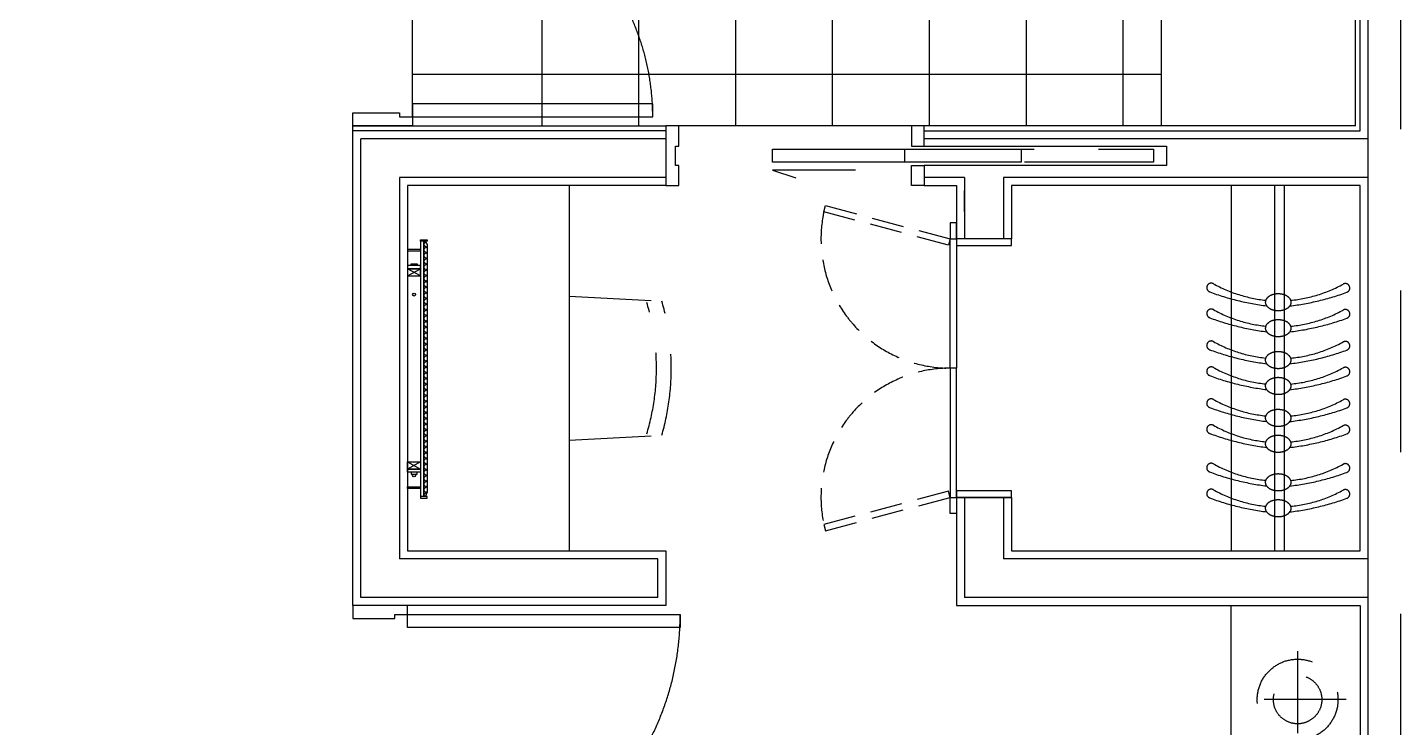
# Model space of a CAD drawing. Header units: millimetres. Extents: x 10000 to 302800, y 6800 to 229018.
# Drawn here: x 205526 to 209778, y 136484 to 138651 of the extents above; entities that cross this region are included whole.
import ezdxf

# ---------------------------------------------------------------- set-up
doc = ezdxf.new("R2010")
doc.units = ezdxf.units.MM
doc.header["$LTSCALE"] = 400
doc.header["$MEASUREMENT"] = 0
for name, pattern in [('X-GRID_5~ROOF$0$CENTER2', [1.125, 0.75, -0.125, 0.125, -0.125]), ('X-ROOM TYPE-SR-1.3+1.7Bay$0$CONTINOUS', [0]), ('X-ROOM TYPE-SR-1.3+1.7Bay$0$HID', [1.5, 1, -0.5]), ('X-ROOM TYPE-SR-1.3+1.7Bay$0$HIDDEN', [0.375, 0.25, -0.125]), ('X-ROOM TYPE-SR-1.3+1.7Bay$0$X-ROOM TYPE-SR-1.3+1.7Bay$0$HIDDEN2', [4.7625, 3.175, -1.5875]), ('X-ROOM TYPE-SR-1.3+1.7Bay$0$X-ROOM TYPE-SR-2bay_1$0$PHANTOM2', [1.25, 0.625, -0.125, 0.125, -0.125, 0.125, -0.125]), ('X-ROOM TYPE-SR-1.3+1.7Bay$0$X-ROOM TYPE-SR-3Bay$0$X-ROOM TYPE-SR-3Bay$0$HIDDEN2', [4.7625, 3.175, -1.5875])]:
    doc.linetypes.add(name, pattern=pattern)
doc.layers.get('0').update_dxf_attribs({"linetype": 'CONTINUOUS'})
for name, color, linetype in [('A-DIM1', 7, 'CONTINUOUS'), ('X-EXT_8F$0$A-254', 254, 'CONTINUOUS'), ('X-GRID_5~ROOF$0$A-CEN1', 1, 'X-GRID_5~ROOF$0$CENTER2'), ('X-ROOM TYPE-SR-1.3+1.7Bay$0$.WA_BUILT-IN LOW', 252, 'CONTINUOUS'), ('X-ROOM TYPE-SR-1.3+1.7Bay$0$.WA_Built-in mirror', 252, 'CONTINUOUS'), ('X-ROOM TYPE-SR-1.3+1.7Bay$0$.WA_Built-in_Lower', 252, 'CONTINUOUS'), ('X-ROOM TYPE-SR-1.3+1.7Bay$0$.WA_Door Swing', 252, 'CONTINUOUS'), ('X-ROOM TYPE-SR-1.3+1.7Bay$0$.WA_Floor-Fin', 252, 'CONTINUOUS'), ('X-ROOM TYPE-SR-1.3+1.7Bay$0$.WA_FP_Furn', 252, 'X-ROOM TYPE-SR-1.3+1.7Bay$0$CONTINOUS'), ('X-ROOM TYPE-SR-1.3+1.7Bay$0$.WA_METAL', 252, 'CONTINUOUS'), ('X-ROOM TYPE-SR-1.3+1.7Bay$0$.WA_Plaster', 252, 'CONTINUOUS'), ('X-ROOM TYPE-SR-1.3+1.7Bay$0$.WA_Wall-Fin', 252, 'CONTINUOUS'), ('X-ROOM TYPE-SR-1.3+1.7Bay$0$.WA_Wall-Finish', 252, 'CONTINUOUS'), ('X-ROOM TYPE-SR-1.3+1.7Bay$0$A-WALD', 7, 'CONTINUOUS'), ('X-ROOM TYPE-SR-1.3+1.7Bay$0$X-ROOM TYPE-SR-1.3+1.7Bay$0$__Door-bomba', 252, 'CONTINUOUS'), ('X-ROOM TYPE-SR-1.3+1.7Bay$0$X-ROOM TYPE-SR-1.3+1.7Bay$0$ID_FP-FURN LOOSE', 252, 'CONTINUOUS'), ('X-ROOM TYPE-SR-1.3+1.7Bay$0$X-ROOM TYPE-SR-2bay_1$0$__Door-bomba', 252, 'CONTINUOUS'), ('X-ROOM TYPE-SR-1.3+1.7Bay$0$X-ROOM TYPE-SR-2bay_1$0$X-ROOM TYPE-SR-1.3+1.7Bay$0$__Door-bomba', 252, 'CONTINUOUS'), ('X-ROOM TYPE-SR-1.3+1.7Bay$0$X-ROOM TYPE-SR-3Bay$0$ID_FP-FURN LOOSE', 252, 'CONTINUOUS')]:
    doc.layers.add(name, color=color, linetype=linetype)

# ---------------------------------------------------------------- blocks, each defined once
blk = doc.blocks.new('X-EXT_8F')
at = {"layer": 'X-EXT_8F$0$A-254'}
h = blk.add_hatch(dxfattribs=at)
h.set_pattern_fill('LINE', color=252, scale=100, angle=90)
h.set_pattern_definition([(90, (0, 0), (-317.5, 2e-14), [])])
edge = h.paths.add_edge_path()
edge.add_line((214444.8, 68021.2), (188877.6, 70521.2))
edge.add_line((188877.6, 70521.2), (174255.5, 70521.2))
edge.add_arc((174255.5, 68371.2), 2150, 90, 167)
edge.add_line((172160.6, 68854.9), (172053.9, 68392.8))
edge.add_arc((174148.8, 67909.2), 2150, 167, 180)
edge.add_line((171998.8, 67909.2), (171998.8, 38021.2))
edge.add_arc((174148.8, 38021.2), 2150, 180, 270)
edge.add_line((174148.8, 35871.2), (195098.8, 35871.2))
edge.add_line((195098.8, 35871.2), (195098.8, 36521.2))
edge.add_line((195098.8, 36521.2), (174648.8, 36521.2))
edge.add_arc((174648.8, 38021.2), 1500, 180, 270, ccw=False)
edge.add_line((173148.8, 38021.2), (173148.8, 67371.2))
edge.add_arc((174648.8, 67371.2), 1500, 90, 180, ccw=False)
edge.add_line((174648.8, 68871.2), (187974.8, 68871.2))
edge.add_line((187974.8, 68871.2), (202089.9, 68021.2))
edge.add_line((202089.9, 68021.2), (214444.8, 68021.2))
blk = doc.blocks.new('X-GRID_5~ROOF')
at = {"layer": 'X-GRID_5~ROOF$0$A-CEN1', "ltscale": 10}
blk.add_line((204998.8, 81871.2), (204998.8, 33068.4), dxfattribs=at)
blk = doc.blocks.new('X-ROOM TYPE-SR-1.3+1.7Bay$0$DOOR-800(WET)')
at = {"color": 8, "linetype": 'X-ROOM TYPE-SR-1.3+1.7Bay$0$X-ROOM TYPE-SR-2bay_1$0$PHANTOM2', "ltscale": 200}
blk.add_arc((-92.5, -28), 744, 180, 270, dxfattribs=at)
at = {"layer": 'X-ROOM TYPE-SR-1.3+1.7Bay$0$.WA_Floor-Fin'}
blk.add_line((-92.5, -28), (-92.5, -772), dxfattribs=at)
at = {"layer": 'X-ROOM TYPE-SR-1.3+1.7Bay$0$X-ROOM TYPE-SR-2bay_1$0$__Door-bomba'}
for points in [[(92.5, 0), (92.5, -40), (-52.5, -40), (-52.5, -28), (-92.5, -28), (-92.5, 0)], [(-92.5, -28), (-836.5, -28), (-836.5, -68), (-92.5, -68)], [(92.5, -800), (92.5, -760), (-52.5, -760), (-52.5, -772), (-92.5, -772), (-92.5, -800)]]:
    blk.add_lwpolyline(points, close=True, dxfattribs=at)
blk = doc.blocks.new('X-ROOM TYPE-SR-1.3+1.7Bay$0$DOOR-900')
at = {"color": 8, "linetype": 'X-ROOM TYPE-SR-1.3+1.7Bay$0$X-ROOM TYPE-SR-2bay_1$0$PHANTOM2', "ltscale": 200}
blk.add_arc((-28, -85), 844, 180, 270, dxfattribs=at)
at = {"layer": 'X-ROOM TYPE-SR-1.3+1.7Bay$0$X-ROOM TYPE-SR-2bay_1$0$__Door-bomba'}
for points in [[(-900, 85), (-860, 85), (-860, -45), (-872, -45), (-872, -85), (-900, -85)], [(0, 85), (-40, 85), (-40, -45), (-28, -45), (-28, -85), (0, -85)], [(-28, -85), (-28, -929), (-68, -929), (-68, -85)]]:
    blk.add_lwpolyline(points, close=True, dxfattribs=at)
blk = doc.blocks.new('X-ROOM TYPE-SR-1.3+1.7Bay')
at = {"layer": 'X-ROOM TYPE-SR-1.3+1.7Bay$0$.WA_BUILT-IN LOW'}
h = blk.add_hatch(dxfattribs=at)
h.set_pattern_fill('NET', color=256, scale=100, angle=45, style=0)
h.set_pattern_definition([(45, (271421.036, 103629.113), (-8.8388348, 8.8388348), []), (135, (271421.036, 103629.113), (-8.8388348, -8.8388348), [])])
h.paths.add_polyline_path([(208023.8, 62807), (208023.8, 62018.5), (208018.5, 62018.5), (208013.8, 62029.2), (208013.8, 62795.5), (208018.5, 62807)])
at = {"color": 8, "linetype": 'X-ROOM TYPE-SR-1.3+1.7Bay$0$HID'}
blk.add_lwpolyline([(205763.8, 61773.7), (206533.8, 61773.7), (206533.8, 61733.7), (205763.8, 61733.7)], close=True, dxfattribs=at)
at = {"layer": 'X-ROOM TYPE-SR-1.3+1.7Bay$0$.WA_BUILT-IN LOW', "linetype": 'X-ROOM TYPE-SR-1.3+1.7Bay$0$HIDDEN', "ltscale": 100}
for p, q in [((205358.8, 61846.2), (205358.8, 62976.2)), ((205388.8, 61846.2), (205388.8, 62976.2))]:
    blk.add_line(p, q, dxfattribs=at)
at = {"layer": 'X-ROOM TYPE-SR-1.3+1.7Bay$0$.WA_BUILT-IN LOW'}
for p, q in [((208013.8, 62027.3), (208013.8, 62795.5)), ((208023.8, 62018.5), (208023.8, 62807)), ((208073.8, 62701), (208033.8, 62723.5)), ((208033.8, 62701), (208073.8, 62723.5)), ((208073.8, 62125.9), (208033.8, 62103.5)), ((208033.8, 62125.9), (208073.8, 62103.5))]:
    blk.add_line(p, q, dxfattribs=at)
for points in [[(208023.8, 62807), (208023.8, 62018.5), (208018.5, 62018.5), (208013.8, 62029.2), (208013.8, 62795.5), (208018.5, 62807)], [(208044.5, 62739), (208044.5, 62733.5), (208063.2, 62733.5), (208063.2, 62739)], [(208073.8, 62701), (208033.8, 62701), (208033.8, 62723.5), (208073.8, 62723.5)], [(208073.8, 62125.9), (208033.8, 62125.9), (208033.8, 62103.5), (208073.8, 62103.5)], [(208044.5, 62087.9), (208044.5, 62093.5), (208063.2, 62093.5), (208063.2, 62087.9)]]:
    blk.add_lwpolyline(points, close=True, dxfattribs=at)
for centre in [(208053.8, 62743.5), (208053.8, 62183.4)]:
    blk.add_circle(centre, 4.52, dxfattribs=at)
at = {"layer": 'X-ROOM TYPE-SR-1.3+1.7Bay$0$.WA_BUILT-IN LOW', "linetype": 'X-ROOM TYPE-SR-1.3+1.7Bay$0$HIDDEN', "ltscale": 100}
for centre, radius, start, end in [((205435.4, 62075.2), 786.7, 96.8344, 110.1013), ((205315.4, 62075.6), 786.7, 69.5651, 82.832), ((205169.8, 62800.9), 13.9, 110.1013, 298.9296), ((205378.1, 62424.2), 416.5, 95.4326, 118.9296), ((205374.8, 62424.2), 416.5, 60.7368, 84.2338), ((205585.2, 62799.7), 13.9, 240.7368, 69.5651), ((205435.4, 61995), 786.7, 96.8344, 110.1013), ((205315.4, 61995.4), 786.7, 69.5651, 82.832), ((205169.8, 62720.7), 13.9, 110.1013, 298.9296), ((205378.1, 62344), 416.5, 95.4326, 118.9296), ((205374.8, 62344), 416.5, 60.7368, 84.2338), ((205585.2, 62719.5), 13.9, 240.7368, 69.5651), ((205435.4, 61875.8), 786.7, 96.8344, 110.1013), ((205378.1, 62224.7), 416.5, 95.4326, 118.9296), ((205315.4, 61876.1), 786.7, 69.5651, 82.832), ((205169.8, 62601.5), 13.9, 110.1013, 298.9296), ((205374.8, 62224.7), 416.5, 60.7368, 84.2338), ((205585.2, 62600.3), 13.9, 240.7368, 69.5651), ((205435.4, 61795.5), 786.7, 96.8344, 110.1013), ((205378.1, 62144.5), 416.5, 95.4326, 118.9296), ((205315.4, 61795.9), 786.7, 69.5651, 82.832), ((205374.8, 62144.5), 416.5, 60.7368, 84.2338), ((205169.8, 62521.2), 13.9, 110.1013, 298.9296), ((205585.2, 62520), 13.9, 240.7368, 69.5651), ((205435.4, 61696.7), 786.7, 96.8344, 110.1013), ((205315.4, 61697.1), 786.7, 69.5651, 82.832), ((205169.8, 62422.4), 13.9, 110.1013, 298.9296), ((205378.1, 62045.7), 416.5, 95.4326, 118.9296), ((205374.8, 62045.7), 416.5, 60.7368, 84.2338), ((205585.2, 62421.2), 13.9, 240.7368, 69.5651), ((205435.4, 61616.5), 786.7, 96.8344, 110.1013), ((205315.4, 61616.9), 786.7, 69.5651, 82.832), ((205169.8, 62342.2), 13.9, 110.1013, 298.9296), ((205378.1, 61965.5), 416.5, 95.4326, 118.9296), ((205374.8, 61965.5), 416.5, 60.7368, 84.2338), ((205585.2, 62341), 13.9, 240.7368, 69.5651), ((205435.2, 61517.7), 786.7, 96.8344, 110.1013), ((205377.9, 61866.7), 416.5, 95.4326, 118.9296), ((205315.2, 61518.1), 786.7, 69.5651, 82.832), ((205374.6, 61866.7), 416.5, 60.7368, 84.2338), ((205169.7, 62243.4), 13.9, 110.1013, 298.9296), ((205435.2, 61437.5), 786.7, 96.8344, 110.1013), ((205315.2, 61437.9), 786.7, 69.5651, 82.832), ((205585, 62242.2), 13.9, 240.7368, 69.5651), ((205169.7, 62163.2), 13.9, 110.1013, 298.9296), ((205377.9, 61786.4), 416.5, 95.4326, 118.9296), ((205374.6, 61786.5), 416.5, 60.7368, 84.2338), ((205585, 62162), 13.9, 240.7368, 69.5651)]:
    blk.add_arc(centre, radius, start, end, dxfattribs=at)
at = {"layer": 'X-ROOM TYPE-SR-1.3+1.7Bay$0$.WA_BUILT-IN LOW', "linetype": 'X-ROOM TYPE-SR-1.3+1.7Bay$0$HIDDEN', "ltscale": 50}
for centre, radius, start, end in [((205354.4, 62844.9), 16.9, 146.9814, 179.8332), ((205365.5, 62837.7), 30.1, 122.5117, 146.9814), ((205372.8, 62826.3), 43.7, 104.7129, 122.5117), ((205377.5, 62808.3), 62.4, 89.8332, 104.7129), ((205377.5, 62808.3), 62.4, 74.9535, 89.8332), ((205382.4, 62826.3), 43.7, 57.1547, 74.9535), ((205389.7, 62837.7), 30.1, 32.685, 57.1547), ((205400.9, 62844.8), 16.9, 359.8332, 32.685), ((205354.4, 62844.9), 16.9, 179.8332, 212.685), ((205365.6, 62852.1), 30.1, 212.685, 237.1547), ((205372.9, 62863.4), 43.7, 237.1547, 254.9535), ((205377.8, 62881.5), 62.4, 254.9535, 269.8332), ((205377.8, 62881.5), 62.4, 269.8332, 284.7129), ((205382.5, 62863.4), 43.7, 284.7129, 302.5117), ((205389.8, 62852), 30.1, 302.5117, 326.9814), ((205400.9, 62844.8), 16.9, 326.9814, 359.8332), ((205354.4, 62764.7), 16.9, 146.9814, 179.8332), ((205365.5, 62757.5), 30.1, 122.5117, 146.9814), ((205372.8, 62746.1), 43.7, 104.7129, 122.5117), ((205377.5, 62728), 62.4, 89.8332, 104.7129), ((205377.5, 62728), 62.4, 74.9535, 89.8332), ((205382.4, 62746.1), 43.7, 57.1547, 74.9535), ((205389.7, 62757.4), 30.1, 32.685, 57.1547), ((205400.9, 62764.6), 16.9, 359.8332, 32.685), ((205354.4, 62764.7), 16.9, 179.8332, 212.685), ((205365.6, 62771.8), 30.1, 212.685, 237.1547), ((205372.9, 62783.2), 43.7, 237.1547, 254.9535), ((205377.8, 62801.2), 62.4, 254.9535, 269.8332), ((205377.8, 62801.2), 62.4, 269.8332, 284.7129), ((205382.5, 62783.2), 43.7, 284.7129, 302.5117), ((205389.8, 62771.8), 30.1, 302.5117, 326.9814), ((205400.9, 62764.6), 16.9, 326.9814, 359.8332), ((205354.4, 62645.5), 16.9, 146.9814, 179.8332), ((205354.4, 62645.5), 16.9, 179.8332, 212.685), ((205365.5, 62638.3), 30.1, 122.5117, 146.9814), ((205372.8, 62626.8), 43.7, 104.7129, 122.5117), ((205377.5, 62608.8), 62.4, 89.8332, 104.7129), ((205377.5, 62608.8), 62.4, 74.9535, 89.8332), ((205382.4, 62626.8), 43.7, 57.1547, 74.9535), ((205389.7, 62638.2), 30.1, 32.685, 57.1547), ((205400.9, 62645.3), 16.9, 326.9814, 359.8332), ((205400.9, 62645.3), 16.9, 359.8332, 32.685), ((205365.6, 62652.6), 30.1, 212.685, 237.1547), ((205372.9, 62664), 43.7, 237.1547, 254.9535), ((205377.8, 62682), 62.4, 254.9535, 269.8332), ((205377.8, 62682), 62.4, 269.8332, 284.7129), ((205382.5, 62663.9), 43.7, 284.7129, 302.5117), ((205389.8, 62652.5), 30.1, 302.5117, 326.9814), ((205354.4, 62565.2), 16.9, 146.9814, 179.8332), ((205354.4, 62565.2), 16.9, 179.8332, 212.685), ((205365.5, 62558), 30.1, 122.5117, 146.9814), ((205365.6, 62572.4), 30.1, 212.685, 237.1547), ((205372.8, 62546.6), 43.7, 104.7129, 122.5117), ((205377.5, 62528.6), 62.4, 89.8332, 104.7129), ((205377.5, 62528.6), 62.4, 74.9535, 89.8332), ((205382.4, 62546.6), 43.7, 57.1547, 74.9535), ((205389.8, 62572.3), 30.1, 302.5117, 326.9814), ((205389.7, 62558), 30.1, 32.685, 57.1547), ((205400.9, 62565.1), 16.9, 326.9814, 359.8332), ((205400.9, 62565.1), 16.9, 359.8332, 32.685), ((205372.9, 62583.7), 43.7, 237.1547, 254.9535), ((205377.8, 62601.8), 62.4, 254.9535, 269.8332), ((205377.8, 62601.8), 62.4, 269.8332, 284.7129), ((205382.5, 62583.7), 43.7, 284.7129, 302.5117), ((205354.4, 62466.4), 16.9, 146.9814, 179.8332), ((205365.5, 62459.2), 30.1, 122.5117, 146.9814), ((205372.8, 62447.8), 43.7, 104.7129, 122.5117), ((205377.5, 62429.8), 62.4, 89.8332, 104.7129), ((205377.5, 62429.8), 62.4, 74.9535, 89.8332), ((205382.4, 62447.8), 43.7, 57.1547, 74.9535), ((205389.7, 62459.2), 30.1, 32.685, 57.1547), ((205400.9, 62466.3), 16.9, 359.8332, 32.685), ((205354.4, 62466.4), 16.9, 179.8332, 212.685), ((205365.6, 62473.6), 30.1, 212.685, 237.1547), ((205372.9, 62485), 43.7, 237.1547, 254.9535), ((205377.8, 62503), 62.4, 254.9535, 269.8332), ((205377.8, 62503), 62.4, 269.8332, 284.7129), ((205382.5, 62484.9), 43.7, 284.7129, 302.5117), ((205389.8, 62473.5), 30.1, 302.5117, 326.9814), ((205400.9, 62466.3), 16.9, 326.9814, 359.8332), ((205354.4, 62386.2), 16.9, 146.9814, 179.8332), ((205354.4, 62386.2), 16.9, 179.8332, 212.685), ((205365.5, 62379), 30.1, 122.5117, 146.9814), ((205372.8, 62367.6), 43.7, 104.7129, 122.5117), ((205377.5, 62349.5), 62.4, 89.8332, 104.7129), ((205377.5, 62349.5), 62.4, 74.9535, 89.8332), ((205382.4, 62367.6), 43.7, 57.1547, 74.9535), ((205389.7, 62378.9), 30.1, 32.685, 57.1547), ((205400.9, 62386.1), 16.9, 326.9814, 359.8332), ((205400.9, 62386.1), 16.9, 359.8332, 32.685), ((205365.6, 62393.4), 30.1, 212.685, 237.1547), ((205372.9, 62404.7), 43.7, 237.1547, 254.9535), ((205377.8, 62422.8), 62.4, 254.9535, 269.8332), ((205377.8, 62422.8), 62.4, 269.8332, 284.7129), ((205382.5, 62404.7), 43.7, 284.7129, 302.5117), ((205389.8, 62393.3), 30.1, 302.5117, 326.9814), ((205365.3, 62280.2), 30.1, 122.5117, 146.9814), ((205372.6, 62268.8), 43.7, 104.7129, 122.5117), ((205377.4, 62250.8), 62.4, 89.8332, 104.7129), ((205377.4, 62250.8), 62.4, 74.9535, 89.8332), ((205382.2, 62268.8), 43.7, 57.1547, 74.9535), ((205389.5, 62280.2), 30.1, 32.685, 57.1547), ((205354.3, 62287.4), 16.9, 146.9814, 179.8332), ((205354.3, 62287.4), 16.9, 179.8332, 212.685), ((205365.4, 62294.6), 30.1, 212.685, 237.1547), ((205372.7, 62305.9), 43.7, 237.1547, 254.9535), ((205377.6, 62324), 62.4, 254.9535, 269.8332), ((205377.6, 62324), 62.4, 269.8332, 284.7129), ((205382.3, 62305.9), 43.7, 284.7129, 302.5117), ((205389.6, 62294.5), 30.1, 302.5117, 326.9814), ((205400.7, 62287.3), 16.9, 359.8332, 32.685), ((205400.7, 62287.3), 16.9, 326.9814, 359.8332), ((205354.3, 62207.2), 16.9, 146.9814, 179.8332), ((205365.3, 62200), 30.1, 122.5117, 146.9814), ((205372.6, 62188.6), 43.7, 104.7129, 122.5117), ((205377.4, 62170.5), 62.4, 89.8332, 104.7129), ((205377.4, 62170.5), 62.4, 74.9535, 89.8332), ((205382.2, 62188.6), 43.7, 57.1547, 74.9535), ((205389.5, 62199.9), 30.1, 32.685, 57.1547), ((205400.7, 62207.1), 16.9, 359.8332, 32.685), ((205354.3, 62207.2), 16.9, 179.8332, 212.685), ((205365.4, 62214.3), 30.1, 212.685, 237.1547), ((205372.7, 62225.7), 43.7, 237.1547, 254.9535), ((205377.6, 62243.7), 62.4, 254.9535, 269.8332), ((205377.6, 62243.7), 62.4, 269.8332, 284.7129), ((205382.3, 62225.7), 43.7, 284.7129, 302.5117), ((205389.6, 62214.3), 30.1, 302.5117, 326.9814), ((205400.7, 62207.1), 16.9, 326.9814, 359.8332)]:
    blk.add_arc(centre, radius, start, end, dxfattribs=at)
at = {"layer": 'X-ROOM TYPE-SR-1.3+1.7Bay$0$.WA_Built-in mirror', "linetype": 'X-ROOM TYPE-SR-1.3+1.7Bay$0$CONTINOUS'}
for points in [[(208033.8, 62723.5), (208033.8, 62733.5), (208073.8, 62733.5), (208073.8, 62723.5)], [(208033.8, 62103.5), (208033.8, 62093.5), (208073.8, 62093.5), (208073.8, 62103.5)]]:
    blk.add_lwpolyline(points, close=True, dxfattribs=at)
at = {"layer": 'X-ROOM TYPE-SR-1.3+1.7Bay$0$.WA_Built-in_Lower'}
for p, q in [((205523.8, 61846.2), (205523.8, 62976.2)), ((207573.8, 61846.2), (207573.8, 62976.2))]:
    blk.add_line(p, q, dxfattribs=at)
at = {"layer": 'X-ROOM TYPE-SR-1.3+1.7Bay$0$.WA_Built-in_Lower', "ltscale": 250}
blk.add_line((205738.7, 61661.2), (205738.7, 60336.2), dxfattribs=at)
at = {"layer": 'X-ROOM TYPE-SR-1.3+1.7Bay$0$.WA_Built-in_Lower', "linetype": 'X-ROOM TYPE-SR-1.3+1.7Bay$0$HIDDEN'}
for points in [[(206399, 62791.9), (206785.4, 62895.4), (206780.2, 62914.7), (206393.8, 62811.2)], [(206399, 62030.5), (206785.4, 61927), (206780.2, 61907.7), (206393.8, 62011.2)]]:
    blk.add_lwpolyline(points, close=True, dxfattribs=at)
at = {"layer": 'X-ROOM TYPE-SR-1.3+1.7Bay$0$.WA_Built-in_Lower'}
for points in [[(206393.8, 62811.2), (206373.8, 62811.2), (206373.8, 62861.2), (206393.8, 62861.2)], [(206203.8, 62791.2), (206373.8, 62791.2), (206373.8, 62811.2), (206203.8, 62811.2)], [(206373.8, 62811.2), (206373.8, 62411.2), (206393.8, 62411.2), (206393.8, 62811.2)], [(206373.8, 62011.2), (206373.8, 62411.2), (206393.8, 62411.2), (206393.8, 62011.2)], [(206203.8, 62011.2), (206373.8, 62011.2), (206373.8, 62031.2), (206203.8, 62031.2)], [(206393.8, 62011.2), (206373.8, 62011.2), (206373.8, 61961.2), (206393.8, 61961.2)]]:
    blk.add_lwpolyline(points, close=True, dxfattribs=at)
at = {"layer": 'X-ROOM TYPE-SR-1.3+1.7Bay$0$.WA_Built-in_Lower', "linetype": 'X-ROOM TYPE-SR-1.3+1.7Bay$0$HIDDEN'}
for centre, start, end in [((206393.8, 62811.2), 269.9997, 12.134), ((206393.8, 62011.2), 347.866, 90.0003)]:
    blk.add_arc(centre, 400, start, end, dxfattribs=at)
at = {"layer": 'X-ROOM TYPE-SR-1.3+1.7Bay$0$.WA_Floor-Fin'}
for p, q in [((205858.7, 60336.2), (205858.7, 61661.2)), ((206158.7, 60336.2), (206158.7, 61661.2)), ((206458.7, 60336.2), (206458.7, 61661.2)), ((206513.8, 61661.2), (207233.8, 61661.2)), ((206758.7, 58916.2), (206758.7, 61661.2)), ((207058.7, 58916.2), (207058.7, 61661.2)), ((207358.7, 58916.2), (207358.7, 61661.2)), ((207658.7, 60601.2), (207658.7, 61661.2)), ((208058.8, 61501.2), (205738.7, 61501.2))]:
    blk.add_line(p, q, dxfattribs=at)
at = {"layer": 'X-ROOM TYPE-SR-1.3+1.7Bay$0$.WA_FP_Furn', "ltscale": 0.2}
blk.add_lwpolyline([(205523.8, 63146.2), (205123.8, 63146.2), (205123.8, 63696.2), (205523.8, 63696.2)], close=True, dxfattribs=at)
at = {"layer": 'X-ROOM TYPE-SR-1.3+1.7Bay$0$.WA_METAL', "ltscale": 200}
for points in [[(208033.8, 62808.5), (208033.8, 62813.5), (208013.8, 62813.5), (208013.8, 62808.5)], [(208033.8, 62018.5), (208033.8, 62013.5), (208013.8, 62013.5), (208013.8, 62018.5)]]:
    blk.add_lwpolyline(points, close=True, dxfattribs=at)
at = {"layer": 'X-ROOM TYPE-SR-1.3+1.7Bay$0$.WA_Plaster', "ltscale": 0.1}
for points in [[(208033.8, 62778.5), (208033.8, 62783.5), (208073.8, 62783.5), (208073.8, 62778.5)], [(208033.8, 62048.5), (208033.8, 62043.5), (208073.8, 62043.5), (208073.8, 62048.5)]]:
    blk.add_lwpolyline(points, close=True, dxfattribs=at)
at = {"layer": 'X-ROOM TYPE-SR-1.3+1.7Bay$0$.WA_Wall-Fin'}
for p, q in [((208023.8, 62013.9), (208023.8, 62808.5)), ((208033.8, 62013.9), (208033.8, 62808.5))]:
    blk.add_line(p, q, dxfattribs=at)
at = {"layer": 'X-ROOM TYPE-SR-1.3+1.7Bay$0$.WA_Wall-Finish'}
for p, q in [((206373.8, 62811.2), (206373.8, 63146.2)), ((206203.8, 62811.2), (206373.8, 62811.2)), ((206203.8, 62011.2), (206373.8, 62011.2)), ((206473.8, 61676.2), (205123.8, 61676.2)), ((205123.8, 61676.2), (205123.8, 59496.2))]:
    blk.add_line(p, q, dxfattribs=at)
at = {"layer": 'X-ROOM TYPE-SR-1.3+1.7Bay$0$.WA_Wall-Finish', "ltscale": 2}
blk.add_line((205138.8, 61661.2), (205138.8, 59511.2), dxfattribs=at)
at = {"layer": 'X-ROOM TYPE-SR-1.3+1.7Bay$0$.WA_Wall-Finish'}
for points in [[(206373.8, 63146.2), (205123.8, 63146.2), (205123.8, 65896.2), (205623.9, 65896.2), (205623.9, 67621.2)], [(206203.8, 62811.2), (206203.8, 62976.2), (205123.8, 62976.2), (205123.8, 61846.2), (206203.8, 61846.2), (206203.8, 62011.2)], [(206473.8, 61846.2), (206373.8, 61846.2), (206373.8, 62011.2)], [(207273.8, 61676.2), (208243.8, 61676.2)], [(205138.8, 61661.2), (206473.8, 61661.2)]]:
    blk.add_lwpolyline(points, dxfattribs=at)
at = {"layer": 'X-ROOM TYPE-SR-1.3+1.7Bay$0$.WA_Wall-Finish', "ltscale": 2}
blk.add_lwpolyline([(207273.8, 63146.2), (208243.8, 63146.2), (208243.8, 61661.2), (207273.8, 61661.2), (207273.8, 61846.2), (208073.8, 61846.2), (208073.8, 62976.2), (207273.8, 62976.2), (207273.8, 63146.2)], dxfattribs=at)
at = {"layer": 'X-ROOM TYPE-SR-1.3+1.7Bay$0$A-WALD'}
for p, q in [((205098.8, 63121.2), (206348.8, 63121.2)), ((206348.8, 62811.2), (206348.8, 63121.2)), ((207298.8, 63121.2), (208218.8, 63121.2)), ((207298.8, 63121.2), (207298.8, 63001.2)), ((208218.8, 63121.2), (208218.8, 61701.2)), ((205098.8, 63001.2), (206228.8, 63001.2)), ((206228.8, 62811.2), (206228.8, 63001.2)), ((207298.8, 63001.2), (208098.8, 63001.2)), ((206228.8, 61821.2), (206228.8, 62011.2)), ((206348.8, 61821.2), (206348.8, 62011.2)), ((206348.8, 61926.2), (206348.8, 61861.2)), ((205098.8, 61821.2), (206228.8, 61821.2)), ((206348.8, 61821.2), (206473.8, 61821.2)), ((205098.8, 61701.2), (206473.8, 61701.2)), ((207273.8, 61701.2), (208218.8, 61701.2))]:
    blk.add_line(p, q, dxfattribs=at)
for points in [[(205098.8, 67821.2), (205098.8, 58871.2), (208291, 58871.2)], [(207273.8, 61821.2), (208098.8, 61821.2), (208098.8, 63001.2)], [(206473.8, 61723.7), (205723.8, 61723.7), (205723.8, 61783.7), (206473.8, 61783.7)]]:
    blk.add_lwpolyline(points, dxfattribs=at)
at = {"layer": 'X-ROOM TYPE-SR-1.3+1.7Bay$0$X-ROOM TYPE-SR-1.3+1.7Bay$0$__Door-bomba'}
blk.add_lwpolyline([(206687.2, 61798.5), (206943.8, 61798.5), (206872, 61822.5)], dxfattribs=at)
at = {"layer": 'X-ROOM TYPE-SR-1.3+1.7Bay$0$X-ROOM TYPE-SR-1.3+1.7Bay$0$ID_FP-FURN LOOSE', "linetype": 'X-ROOM TYPE-SR-1.3+1.7Bay$0$X-ROOM TYPE-SR-1.3+1.7Bay$0$HIDDEN2', "ltscale": 0.2}
for p, q in [((207573.8, 62634.4), (207286.8, 62618.9)), ((207573.8, 62188), (207286.8, 62203.5))]:
    blk.add_line(p, q, dxfattribs=at)
for radius, start, end in [(750.5, 163.9294, 196.0706), (704.7, 163.2466, 196.7534)]:
    blk.add_arc((208007.9, 62411.2), radius, start, end, dxfattribs=at)
at = {"layer": 'X-ROOM TYPE-SR-1.3+1.7Bay$0$X-ROOM TYPE-SR-2bay_1$0$X-ROOM TYPE-SR-1.3+1.7Bay$0$__Door-bomba', "elevation": 0}
for points in [[(206513.8, 61783.7), (206473.8, 61783.7), (206473.8, 61846.2), (206513.8, 61846.2)], [(206513.8, 61723.7), (206473.8, 61723.7), (206473.8, 61661.2), (206513.8, 61661.2)]]:
    blk.add_lwpolyline(points, close=True, dxfattribs=at)
at = {"layer": 'X-ROOM TYPE-SR-1.3+1.7Bay$0$X-ROOM TYPE-SR-2bay_1$0$X-ROOM TYPE-SR-1.3+1.7Bay$0$__Door-bomba'}
blk.add_lwpolyline([(207233.8, 61846.2), (207233.8, 61783.7), (207243.8, 61783.7), (207243.8, 61723.7), (207233.8, 61723.7), (207233.8, 61661.2), (207273.8, 61661.2), (207273.8, 61846.2), (207233.8, 61846.2)], dxfattribs=at)
blk.add_lwpolyline([(206173.8, 61773.7), (206943.8, 61773.7), (206943.8, 61733.7), (206173.8, 61733.7)], close=True, dxfattribs=at)
at = {"layer": 'X-ROOM TYPE-SR-1.3+1.7Bay$0$X-ROOM TYPE-SR-3Bay$0$ID_FP-FURN LOOSE', "linetype": 'X-ROOM TYPE-SR-1.3+1.7Bay$0$X-ROOM TYPE-SR-3Bay$0$X-ROOM TYPE-SR-3Bay$0$HIDDEN2', "ltscale": 0.2}
for p, q in [((205317.6, 63287.1), (205317.6, 63587.1)), ((205167.6, 63437.1), (205467.6, 63437.1))]:
    blk.add_line(p, q, dxfattribs=at)
for radius in [125, 75]:
    blk.add_circle((205317.6, 63437.1), radius, dxfattribs=at)
at = {"layer": 'X-ROOM TYPE-SR-1.3+1.7Bay$0$.WA_Door Swing', "rotation": 270}
blk.add_blockref('X-ROOM TYPE-SR-1.3+1.7Bay$0$DOOR-900', (208158.8, 63146.2), dxfattribs=at)
at = {"layer": 'X-ROOM TYPE-SR-1.3+1.7Bay$0$.WA_Door Swing'}
blk.add_blockref('X-ROOM TYPE-SR-1.3+1.7Bay$0$DOOR-800(WET)', (208151.3, 61661.2), dxfattribs=at)
blk = doc.blocks.new('X-INT-HOTEL-8F')
at = {"rotation": 180}
blk.add_blockref('X-ROOM TYPE-SR-1.3+1.7Bay', (409997.6, 104542.4), dxfattribs=at)
blk = doc.blocks.new('X-BASE-8F')
for name in ['X-GRID_5~ROOF', 'X-EXT_8F']:
    blk.add_blockref(name, (0, 0))
blk.add_blockref('X-INT-HOTEL-8F', (0, 0))

msp = doc.modelspace()

# ---------------------------------------------------------------- block references
at = {"layer": 'A-DIM1'}
msp.add_blockref('X-BASE-8F', (4779.3, 95465.6), dxfattribs=at)

doc.saveas('drawing.dxf')
